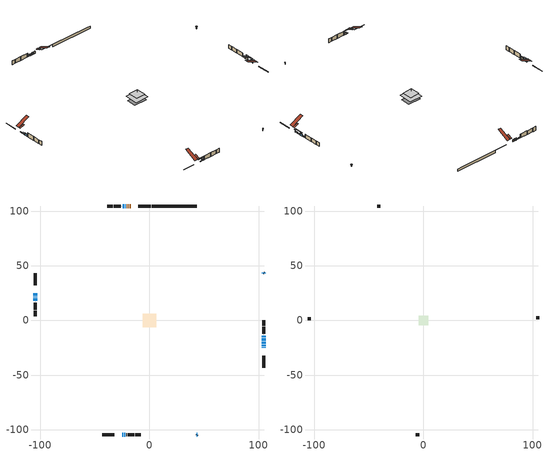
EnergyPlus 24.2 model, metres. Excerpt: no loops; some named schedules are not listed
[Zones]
conditioned space
 floor outside (Floor1 construction): -1.58,-1.58 -1.58,1.58 1.58,1.58 1.58,-1.58 z0.66
 floor outside (Floor3 construction): -0.41,-0.41 -0.41,0.41 0.41,0.41 0.41,-0.41 z0.66
 floor outside (Floor4 construction): -0.48,-0.48 -0.48,0.48 0.48,0.48 0.48,-0.48 z0.66
 floor adiabatic (AdiabaticFloorConstruction): -6.22,-6.22 -6.22,6.22 6.22,6.22 6.22,-6.22 z1.88
 floor foundation (Slab1 construction): -6.09,-4.27 -6.09,4.27 6.09,4.27 6.09,-4.27 z-1.68
 wall outside (RimJoist1 construction): 1.13,105.01 -10.19,105.01 / -43.49,-105.01 -32.18,-105.01 / -105.01,43.49 -105.01,32.18 / 105.01,-43.49 105.01,-32.18 z0.66:0.96
 wall outside (AdiabaticWallConstruction 1): -17.27,105.01 -18.08,105.01 / -19.01,105.01 -19.41,105.01 / -20.34,105.01 -20.89,105.01 z0.66:2.69
 wall outside (AdiabaticWallConstruction): 105.01,-25.1 105.01,-24.64 / -105.01,20.19 -105.01,18.05 z0.66:2.49; 105.01,-23.71 105.01,-22.18 / 105.01,-15.44 105.01,-13.91 / -23.35,105.01 -24.57,105.01 z0.66:1.58; -105.01,25.1 -105.01,22.66 / -21.81,105.01 -22.43,105.01 z0.66:1.27; 105.01,-21.26 105.01,-19.43 / -25.1,-105.01 -24.18,-105.01 z0.66:1.12; -105.01,21.73 -105.01,21.12 / -23.25,-105.01 -22.03,-105.01 z0.66:1.88; 105.01,-18.5 105.01,-16.36 z0.66:2.18; 105.01,43.49 104.79,43.71 / 43.49,-105.01 43.71,-104.79 z0.66:2.19
 wall outside (Wall1 construction): -25.5,105.01 -25.61,105.01 / -21.1,-105.01 -20.99,-105.01 / -105.01,17.13 -105.01,17.02 / 105.01,-12.98 105.01,-12.87 z0.66:4.32
 wall outside (Wall2 construction): -26.54,105.01 -32.64,105.01 / -20.06,-105.01 -13.97,-105.01 / -105.01,16.09 -105.01,9.99 / 105.01,-11.94 105.01,-5.85 z0.66:4.32
 wall outside (Wall3 construction): -33.57,105.01 -38.74,105.01 / -13.04,-105.01 -7.87,-105.01 / -105.01,9.06 -105.01,3.89 / 105.01,-4.92 105.01,0.25 z0.66:4.32
 wall foundation (FoundationWall1 construction): 2.05,105.01,-1.68 2.05,105.01,0.66 39.35,105.01,0.66 39.35,105.01,0.36 43.49,105.01,0.36 43.49,105.01,-1.68
 window (WindowConstruction 10): 105.01,-25.1 105.01,-24.64 z0.66:2.49
 window (WindowConstruction 7): 105.01,-23.71 105.01,-22.18 z0.66:1.57
 window (WindowConstruction 8): -105.01,25.1 -105.01,22.66 z0.66:1.27
 window (WindowConstruction 9): -21.81,105.01 -22.42,105.01 z0.66:1.27
 window (WindowConstruction 12): 105.01,-21.26 105.01,-19.43 z0.66:1.12
 window (WindowConstruction 13): -25.1,-105.01 -24.18,-105.01 z0.66:1.12
 window (WindowConstruction 11): -105.01,21.73 -105.01,21.12 z0.66:1.88
 window (WindowConstruction): 105.01,-18.5 105.01,-16.36 z0.66:2.18
 window (WindowConstruction 1): 105.01,-15.44 105.01,-13.91 z0.66:1.57
 window (WindowConstruction 2): 105.01,43.49 104.79,43.71 z0.66:2.18
 window (WindowConstruction 3): 43.49,-105.01 43.71,-104.79 z0.66:2.18
 window (WindowConstruction 4): -105.01,20.19 -105.01,18.06 z0.66:2.49
 window (WindowConstruction 5): -23.35,105.01 -24.57,105.01 z0.66:1.57
 window (WindowConstruction 6): -23.25,-105.01 -22.03,-105.01 z0.66:1.88
 door (Door): -17.27,105.01 -18.08,105.01 z0.66:2.69
 door (Door 1): -19.01,105.01 -19.41,105.01 z0.66:2.69
 door (Door 2): -20.34,105.01 -20.88,105.01 z0.66:2.69
 ceiling adiabatic (AdiabaticFloorConstruction): 6.22,-6.22 6.22,6.22 -6.22,6.22 -6.22,-6.22 z1.88
attic - vented
 floor to conditioned space (Floor5 construction Reversed): -4.52,-4.52 -4.52,4.52 4.52,4.52 4.52,-4.52 z4.32
 floor to conditioned space (Floor6 construction Reversed): -3.71,-3.71 -3.71,3.71 3.71,3.71 3.71,-3.71 z4.32
 floor to conditioned space (Floor7 construction Reversed): -2.36,-2.36 -2.36,2.36 2.36,2.36 2.36,-2.36 z4.32
 wall outside (Wall4 construction): -39.66,105.01 -42.57,105.01 / -6.94,-105.01 -4.04,-105.01 / -105.01,2.96 -105.01,0.06 / 105.01,1.18 105.01,4.08 z0.66:4.32
 roof outside (Roof1 construction): -14.21,105.01,4.32 -14.21,93.94,9.85 -11.12,93.94,9.85 -11.12,105.01,4.32; -28.16,-105.01,4.32 -28.16,-93.94,9.85 -31.25,-93.94,9.85 -31.25,-105.01,4.32; -105.01,28.16,4.32 -93.94,28.16,9.85 -93.94,31.25,9.85 -105.01,31.25,4.32; 105.01,-28.16,4.32 93.94,-28.16,9.85 93.94,-31.25,9.85 105.01,-31.25,4.32
 roof outside (Roof3 construction): -16.34,105.01,4.32 -16.34,100.44,5.84 -15.14,100.44,5.84 -15.14,105.01,4.32; -26.02,-105.01,4.32 -26.02,-100.44,5.84 -27.23,-100.44,5.84 -27.23,-105.01,4.32; -105.01,26.02,4.32 -100.44,26.02,5.84 -100.44,27.23,5.84 -105.01,27.23,4.32; 105.01,-26.02,4.32 100.44,-26.02,5.84 100.44,-27.23,5.84 105.01,-27.23,4.32
shading: 105.01,-24.03 105.01,-25.7 105.62,-25.7 105.62,-24.03 z3.1; 105.01,-21.89 105.01,-24.01 105.62,-24.01 105.62,-21.89 z1.87; -105.01,22.36 -105.01,25.39 -105.62,25.39 -105.62,22.36 z1.57; -22.72,105.01 -21.51,105.01 -21.51,105.62 -22.72,105.62 z1.57; 105.01,-16.38 105.01,-24.31 105.62,-24.31 105.62,-16.38 z4.17; -21.13,-105.01 -28.15,-105.01 -28.15,-105.62 -21.13,-105.62 z4.17; -105.01,20.51 -105.01,22.34 -106.53,22.34 -106.53,20.51 z2.49; 105.01,-16.07 105.01,-18.8 105.62,-18.8 105.62,-16.07 z2.48; 105.01,-13.61 105.01,-15.73 105.62,-15.73 105.62,-13.61 z1.87; 104.58,43.92 105.22,43.28 105.65,43.71 105.01,44.35 z2.48; 43.92,-104.58 43.28,-105.22 43.71,-105.65 44.35,-105.01 z2.48; -105.01,17.76 -105.01,20.49 -105.62,20.49 -105.62,17.76 z2.79; -24.87,105.01 -23.05,105.01 -23.05,105.62 -24.87,105.62 z1.87; -21.73,-105.01 -23.55,-105.01 -23.55,-105.62 -21.73,-105.62 z2.18
[Building]
Building 1: Terrain=Suburbs
[Site:Location]
Edmonton Intl AP_AB: Latitude {deg}=53.31; Longitude {deg}=-113.58; Time Zone {hr}=-7; Elevation {m}=723; Keep Site Location Information=Yes
[Site:GroundTemperature:Shallow]
-1.56185, -3.61833, -3.78302, -2.80711, 1.11059, 5.01004, 8.39065, 10.5322, 10.7141, 8.97234, 5.67794, 1.89811
[Site:WaterMainsTemperature]
Calculation Method=Schedule; Temperature Schedule=mains temperature schedule
[Material] Roughness=Rough; Thermal Absorptance=0.9
Name | Thickness {m} | Conductivity {W/m-K} | Density {kg/m3} | Specific Heat {J/kg-K} | Solar Absorptance | Visible Absorptance
asphalt or fiberglass shingles | 0.00635 | 0.162714 | 1121.4 | 1465.45 | 0.4 | 0.4
ceiling loosefill ins | 0.169333 | 0.0480833 | 16.02 | 1046.75 | 0.7 | 0.7
ceiling loosefill ins 1 | 0.338667 | 0.0480833 | 16.02 | 1046.75 | 0.7 | 0.7
ceiling stud and cavity | 0.1397 | 0.330568 | 65.682 | 1177.47 | 0.7 | 0.7
ceiling stud and cavity 1 | 0.1397 | 0.137024 | 65.682 | 1177.47 | 0.7 | 0.7
ceiling stud and cavity 2 | 0.1397 | 0.159632 | 65.682 | 1177.47 | 0.7 | 0.7
concrete 4.0 in. | 0.1016 | 1.803125 | 2242.8 | 837.4 | 0.7 | 0.7
concrete 8.0 in. | 0.2032 | 1.803125 | 2242.8 | 837.4 | 0.7 | 0.7
door material | 0.04445 | 0.327969 | 512.64 | 1214.23 | 0.7 | 0.7
door material 1 | 0.04445 | 0.053851 | 512.64 | 1214.23 | 0.7 | 0.7
door material 2 | 0.04445 | 0.0451087 | 512.64 | 1214.23 | 0.7 | 0.7
exterior vertical ins | 0.0460229 | 0.029427 | 32.04 | 1214.23 | 0.7 | 0.7
floor covering | 0.0127 | 0.0433444 | 54.468 | 1339.84 | 0.6 | 0.6
floor rigid ins; rim joist rigid ins; wall rigid ins | 0.051816 | 0.029427 | 32.04 | 1214.23 | 0.7 | 0.7
floor rigid ins 1; wall rigid ins 1 | 0.512978 | 0.029427 | 32.04 | 1214.23 | 0.7 | 0.7
floor stud and cavity | 0.1397 | 0.112027 | 92.3553 | 1139.71 | 0.7 | 0.7
floor stud and cavity 1 | 0.1397 | 0.109401 | 92.3553 | 1139.71 | 0.7 | 0.7
floor stud and cavity 2 | 0.1397 | 0.108652 | 92.3553 | 1139.71 | 0.7 | 0.7
floor stud and cavity 3 | 0.1397 | 1.75129 | 37.0049 | 1207.88 | 0.7 | 0.7
furniture material conditioned space 1 | 0.1524 | 0.115458 | 640.8 | 1214.23 | 0.6 | 0.6
gypsum board | 0.0127 | 0.160291 | 801 | 837.4 | 0.6 | 0.6
gypsum board 1 | 0.0127 | 0.160291 | 801 | 837.4 | 0.7 | 0.7
osb sheathing 0.5 in. | 0.0127 | 0.115458 | 512.64 | 1214.23 | 0.7 | 0.7
osb sheathing 0.75 in. | 0.01905 | 0.115458 | 512.64 | 1214.23 | 0.7 | 0.7
osb sheathing 2.0 in. | 0.0508 | 0.115458 | 512.64 | 1214.23 | 0.7 | 0.7
rim joist stud and cavity | 0.0508 | 0.0469426 | 125.044 | 1163.47 | 0.6 | 0.6
wall stud and cavity | 0.1397 | 0.280355 | 139.0536 | 1170.24 | 0.7 | 0.7
wall stud and cavity 1 | 0.1397 | 0.179096 | 139.0536 | 1170.24 | 0.7 | 0.7
wall stud and cavity 2 | 0.1397 | 0.184082 | 139.0536 | 1170.24 | 0.7 | 0.7
wall stud and cavity 3 | 0.0889 | 6.1454 | 50.32683 | 1063.81 | 0.6 | 0.6
wall stud and cavity 4 | 0.0889 | 0.380278 | 52.3479 | 1209.89 | 0.7 | 0.7
wall stud and cavity 5 | 0.0889 | 0.391764 | 83.0341 | 1211.67 | 0.7 | 0.7
wood siding | 0.0254 | 0.102417 | 544.68 | 1172.36 | 0.4 | 0.4
wood siding 1 | 0.00254 | 0.102417 | 544.68 | 1172.36 | 0.4 | 0.4
wood siding 2; wood siding 3; wood siding 4 | 0.0254 | 0.102417 | 544.68 | 1172.36 | 0.7 | 0.7
[WindowMaterial:SimpleGlazingSystem]
Name | U-Factor {W/m2-K} | Solar Heat Gain Coefficient
WindowMaterial | 1.328652 | 0.58
WindowMaterial 1 | 1.39565 | 0.56
WindowMaterial 10 | 7.70448 | 0.67
WindowMaterial 2 | 1.629586 | 0.45
WindowMaterial 3 | 1.31673 | 0.59
WindowMaterial 4 | 1.524543 | 0.49
WindowMaterial 5 | 1.481958 | 0.51
WindowMaterial 6 | 1.609713 | 0.44
WindowMaterial 7 | 1.71135 | 0.39
WindowMaterial 8 | 1.97538 | 0.56
WindowMaterial 9 | 1.94983 | 0.58
[Construction]
AdiabaticFloorConstruction: floor stud and cavity 3, floor rigid ins 1, osb sheathing 0.75 in., floor covering
AdiabaticWallConstruction: wood siding 3, wall rigid ins 1, wall stud and cavity 4, gypsum board
AdiabaticWallConstruction 1: wood siding 4, wall rigid ins 1, wall stud and cavity 4, gypsum board
Door: door material
Door 1: door material 1
Door 2: door material 2
Floor1 construction: floor stud and cavity, floor rigid ins, osb sheathing 0.75 in., floor covering
Floor3 construction: floor stud and cavity 1, floor rigid ins, osb sheathing 0.75 in., floor covering
Floor4 construction: floor stud and cavity 2, floor rigid ins, osb sheathing 0.75 in., floor covering
Floor5 construction Reversed: gypsum board, ceiling stud and cavity, ceiling loosefill ins
Floor6 construction Reversed: gypsum board, ceiling stud and cavity 1, ceiling loosefill ins
Floor7 construction Reversed: gypsum board, ceiling stud and cavity 2, ceiling loosefill ins 1
FoundationWall1 construction: concrete 8.0 in., gypsum board 1
furniture construction conditioned space 1: furniture material conditioned space 1
PartitionWallConstruction: gypsum board, wall stud and cavity 5, gypsum board
RimJoist1 construction: wood siding 2, rim joist rigid ins, osb sheathing 2.0 in., rim joist stud and cavity
Roof1 construction; Roof3 construction: asphalt or fiberglass shingles
Slab1 construction: concrete 4.0 in.
Wall1 construction: wood siding, wall rigid ins, osb sheathing 0.5 in., wall stud and cavity, gypsum board
Wall2 construction: wood siding, wall rigid ins, osb sheathing 0.5 in., wall stud and cavity 1, gypsum board
Wall3 construction: wood siding, wall rigid ins, osb sheathing 0.5 in., wall stud and cavity 2, gypsum board
Wall4 construction: wood siding 1, wall stud and cavity 3
WindowConstruction: WindowMaterial
WindowConstruction 1; WindowConstruction 7: WindowMaterial 1
WindowConstruction 10: WindowMaterial 8
WindowConstruction 11: WindowMaterial 9
WindowConstruction 12; WindowConstruction 13: WindowMaterial 10
WindowConstruction 2; WindowConstruction 3: WindowMaterial 2
WindowConstruction 4: WindowMaterial 3
WindowConstruction 5: WindowMaterial 4
WindowConstruction 6: WindowMaterial 5
WindowConstruction 8: WindowMaterial 6
WindowConstruction 9: WindowMaterial 7
[Zone] Multiplier=1; Part of Total Floor Area=Yes
Name | Volume {m3}
attic - vented | 128.799
conditioned space | 643.7
[Space]
Name | Zone | Volume {m3}
attic - vented 1 | attic - vented | 128.799
conditioned space 1 | conditioned space | 643.7
[ZoneInfiltration:EffectiveLeakageArea]
infil attic - vented 1: Zone or Space=attic - vented 1; Schedule=Always On Discrete; Effective Air Leakage Area {cm2}=5538.43; Stack Coefficient=0.000639126; Wind Coefficient=1.7081e-05
[ZoneMixing]
whole house fan mix: Zone or Space=attic - vented; Schedule=Always On Continuous; Design Flow Rate Calculation Method=Flow/Zone; Design Flow Rate {m3/s}=0; Source Zone or Space=conditioned space
[SurfaceProperty:ExposedFoundationPerimeter]
Slab1: Exposed Perimeter Calculation Method=TotalExposedPerimeter; Total Exposed Perimeter {m}=41.44
[InternalMass] Zone or ZoneList=conditioned space; Space or SpaceList=conditioned space 1
Name | Construction | Surface Area {m2}
furniture mass conditioned space 1 | furniture construction conditioned space 1 | 108.084
partition wall mass | PartitionWallConstruction | 270.211
[Lights]
interior lighting: Zone or ZoneList or Space or SpaceList=conditioned space 1; Schedule=interior lighting schedule; Design Level Calculation Method=LightingLevel; Lighting Level {W}=343.2; Return Air Fraction=0; Fraction Radiant=0.6; Fraction Visible=0.2; Fraction Replaceable=1
[People]
occupants: Zone or ZoneList or Space or SpaceList=conditioned space 1; Number of People Schedule=occupants schedule; Number of People Calculation Method=People; Number of People=3; Fraction Radiant=0.314171; Sensible Heat Fraction=0.56303; Activity Level Schedule=occupants activity schedule; Carbon Dioxide Generation Rate {m3/s-W}=0; Enable ASHRAE 55 Comfort Warnings=No; Mean Radiant Temperature Calculation Type=EnclosureAveraged
[ElectricEquipment] Zone or ZoneList or Space or SpaceList=conditioned space 1; Design Level Calculation Method=EquipmentLevel
Name | Schedule | Design Level {W} | Fraction Latent | Fraction Radiant | Fraction Lost
clothes dryer | clothes dryer schedule | 140.772 | 0.015 | 0.081 | 0.85
clothes washer | clothes washer schedule | 32.1985 | 0.03 | 0.162 | 0.7
cooking range | cooking range schedule | 215.147 | 0.08 | 0.432 | 0.2
dishwasher | dishwasher schedule | 66.8632 | 0.3 | 0.18 | 0.4
fridge | fridge schedule | 72.9452 | 0 | 0.6 | 0
mech vent house fan | mech vent house fan schedule | 0 | 0 | 0 | 1
mech vent house fan cfis | mech vent house fan cfis schedule | 0 | 0 | 0 | 0
misc plug loads | misc plug loads schedule | 494.7 | 0.045 | 0.513 | 0.1
whole house fan | Always On Discrete | 0 | 0 | 0 | 1
[OtherEquipment] Zone or ZoneList or Space or SpaceList=conditioned space 1; Design Level Calculation Method=EquipmentLevel
Name | Fuel Type | Schedule | Design Level {W} | Fraction Latent | Fraction Radiant | Fraction Lost
clothes dryer 1 | Electricity | clothes dryer schedule | 0 | 0.015 | 0.081 | 0.85
cooking range 1 | Electricity | cooking range schedule | 0 | 0.08 | 0.432 | 0.2
general water use latent | None | general water use schedule | 62.594 | 1 | 0 | 0
general water use sensible | None | general water use schedule | -61.6891 | 0 | 0.6 | 0
mech vent house fan latent load | None | Always On Discrete | 0 | 1 | 0 | 0
mech vent house fan sensible load | None | Always On Discrete | 0 | 0 | 0 | 0
water heater energy adjustment1 | NaturalGas | Always On Discrete | 0.01 | 0 | 0 | 1
[ZoneInfiltration:DesignFlowRate] Zone or ZoneList or Space or SpaceList=conditioned space 1; Schedule=Always On Discrete; Design Flow Rate Calculation Method=Flow/Zone; Design Flow Rate {m3/s}=0
infil flow; natural vent flow; whole house fan flow
[Foundation:Kiva]
Foundation Kiva 1: Initial Indoor Air Temperature {C}=18; Wall Height Above Grade {m}=0.660014; Wall Depth Below Slab {m}=0.2032; Custom Block Material Name 1=exterior vertical ins; Custom Block Depth 1 {m}=2.34001; Custom Block X Position 1 {m}=0.2159; Custom Block Z Position 1 {m}=0
[Foundation:Kiva:Settings]
Soil Conductivity {W/m-K}=0.849921; Soil Density {kg/m3}=1842.3; Soil Specific Heat {J/kg-K}=418.7; Ground Solar Absorptivity=0.9; Ground Thermal Absorptivity=0.9; Ground Surface Roughness {m}=0.03; Far-Field Width {m}=40; Deep-Ground Boundary Condition=ZeroFlux; Deep-Ground Depth {m}=40; Minimum Cell Dimension {m}=0.2; Maximum Cell Growth Coefficient=3; Simulation Timestep=Timestep
[Exterior:Lights]
exterior lighting: Schedule=exterior lighting schedule; Design Level {W}=75.6
[Schedule:Constant]
Name | Hourly Value
Always On Continuous; mech vent house fan schedule; mech vent house fan cfis schedule; Always On Discrete | 1
occupants activity schedule | 117.228
fridge schedule | 0
[Schedule:Week:Daily]
interior lighting schedule Week Rule - Jan1-Jan27: interior lighting schedule day, interior lighting schedule day, interior lighting schedule day, interior lighting schedule day, interior lighting schedule day, interior lighting schedule day, interior lighting schedule day, interior lighting schedule default day, interior lighting schedule default day, interior lighting schedule default day, interior lighting schedule default day, interior lighting schedule default day
interior lighting schedule Week Rule - Jan28-Feb3: interior lighting schedule day, interior lighting schedule day, interior lighting schedule day, interior lighting schedule day, interior lighting schedule day 1, interior lighting schedule day 1, interior lighting schedule day 1, interior lighting schedule default day, interior lighting schedule default day, interior lighting schedule default day, interior lighting schedule default day, interior lighting schedule default day
interior lighting schedule Week Rule - Feb4-Feb24: interior lighting schedule day 1, interior lighting schedule day 1, interior lighting schedule day 1, interior lighting schedule day 1, interior lighting schedule day 1, interior lighting schedule day 1, interior lighting schedule day 1, interior lighting schedule default day, interior lighting schedule default day, interior lighting schedule default day, interior lighting schedule default day, interior lighting schedule default day
interior lighting schedule Week Rule - Feb25-Mar3: interior lighting schedule day 1, interior lighting schedule day 1, interior lighting schedule day 1, interior lighting schedule day 1, interior lighting schedule day 2, interior lighting schedule day 2, interior lighting schedule day 2, interior lighting schedule default day, interior lighting schedule default day, interior lighting schedule default day, interior lighting schedule default day, interior lighting schedule default day
interior lighting schedule Week Rule - Mar4-Mar31: interior lighting schedule day 2, interior lighting schedule day 2, interior lighting schedule day 2, interior lighting schedule day 2, interior lighting schedule day 2, interior lighting schedule day 2, interior lighting schedule day 2, interior lighting schedule default day, interior lighting schedule default day, interior lighting schedule default day, interior lighting schedule default day, interior lighting schedule default day
interior lighting schedule Week Rule - Apr1-Apr28: interior lighting schedule day 3, interior lighting schedule day 3, interior lighting schedule day 3, interior lighting schedule day 3, interior lighting schedule day 3, interior lighting schedule day 3, interior lighting schedule day 3, interior lighting schedule default day, interior lighting schedule default day, interior lighting schedule default day, interior lighting schedule default day, interior lighting schedule default day
interior lighting schedule Week Rule - Apr29-May5: interior lighting schedule day 3, interior lighting schedule day 3, interior lighting schedule day 4, interior lighting schedule day 4, interior lighting schedule day 4, interior lighting schedule day 4, interior lighting schedule day 4, interior lighting schedule default day, interior lighting schedule default day, interior lighting schedule default day, interior lighting schedule default day, interior lighting schedule default day
interior lighting schedule Week Rule - May6-May26: interior lighting schedule day 4, interior lighting schedule day 4, interior lighting schedule day 4, interior lighting schedule day 4, interior lighting schedule day 4, interior lighting schedule day 4, interior lighting schedule day 4, interior lighting schedule default day, interior lighting schedule default day, interior lighting schedule default day, interior lighting schedule default day, interior lighting schedule default day
interior lighting schedule Week Rule - May27-Jun2: interior lighting schedule day 4, interior lighting schedule day 4, interior lighting schedule day 4, interior lighting schedule day 4, interior lighting schedule day 4, interior lighting schedule day 5, interior lighting schedule day 5, interior lighting schedule default day, interior lighting schedule default day, interior lighting schedule default day, interior lighting schedule default day, interior lighting schedule default day
interior lighting schedule Week Rule - Jun3-Jun30: interior lighting schedule day 5, interior lighting schedule day 5, interior lighting schedule day 5, interior lighting schedule day 5, interior lighting schedule day 5, interior lighting schedule day 5, interior lighting schedule day 5, interior lighting schedule default day, interior lighting schedule default day, interior lighting schedule default day, interior lighting schedule default day, interior lighting schedule default day
interior lighting schedule Week Rule - Jul1-Jul28: interior lighting schedule day 6, interior lighting schedule day 6, interior lighting schedule day 6, interior lighting schedule day 6, interior lighting schedule day 6, interior lighting schedule day 6, interior lighting schedule day 6, interior lighting schedule default day, interior lighting schedule default day, interior lighting schedule default day, interior lighting schedule default day, interior lighting schedule default day
interior lighting schedule Week Rule - Jul29-Aug4: interior lighting schedule day 6, interior lighting schedule day 6, interior lighting schedule day 6, interior lighting schedule day 7, interior lighting schedule day 7, interior lighting schedule day 7, interior lighting schedule day 7, interior lighting schedule default day, interior lighting schedule default day, interior lighting schedule default day, interior lighting schedule default day, interior lighting schedule default day
interior lighting schedule Week Rule - Aug5-Aug25: interior lighting schedule day 7, interior lighting schedule day 7, interior lighting schedule day 7, interior lighting schedule day 7, interior lighting schedule day 7, interior lighting schedule day 7, interior lighting schedule day 7, interior lighting schedule default day, interior lighting schedule default day, interior lighting schedule default day, interior lighting schedule default day, interior lighting schedule default day
interior lighting schedule Week Rule - Aug26-Sep1: interior lighting schedule day 7, interior lighting schedule day 7, interior lighting schedule day 7, interior lighting schedule day 7, interior lighting schedule day 7, interior lighting schedule day 7, interior lighting schedule day 8, interior lighting schedule default day, interior lighting schedule default day, interior lighting schedule default day, interior lighting schedule default day, interior lighting schedule default day
interior lighting schedule Week Rule - Sep2-Sep29: interior lighting schedule day 8, interior lighting schedule day 8, interior lighting schedule day 8, interior lighting schedule day 8, interior lighting schedule day 8, interior lighting schedule day 8, interior lighting schedule day 8, interior lighting schedule default day, interior lighting schedule default day, interior lighting schedule default day, interior lighting schedule default day, interior lighting schedule default day
interior lighting schedule Week Rule - Sep30-Oct6: interior lighting schedule day 8, interior lighting schedule day 9, interior lighting schedule day 9, interior lighting schedule day 9, interior lighting schedule day 9, interior lighting schedule day 9, interior lighting schedule day 9, interior lighting schedule default day, interior lighting schedule default day, interior lighting schedule default day, interior lighting schedule default day, interior lighting schedule default day
interior lighting schedule Week Rule - Oct7-Oct27: interior lighting schedule day 9, interior lighting schedule day 9, interior lighting schedule day 9, interior lighting schedule day 9, interior lighting schedule day 9, interior lighting schedule day 9, interior lighting schedule day 9, interior lighting schedule default day, interior lighting schedule default day, interior lighting schedule default day, interior lighting schedule default day, interior lighting schedule default day
interior lighting schedule Week Rule - Oct28-Nov3: interior lighting schedule day 9, interior lighting schedule day 9, interior lighting schedule day 9, interior lighting schedule day 9, interior lighting schedule day 10, interior lighting schedule day 10, interior lighting schedule day 10, interior lighting schedule default day, interior lighting schedule default day, interior lighting schedule default day, interior lighting schedule default day, interior lighting schedule default day
interior lighting schedule Week Rule - Nov4-Nov24: interior lighting schedule day 10, interior lighting schedule day 10, interior lighting schedule day 10, interior lighting schedule day 10, interior lighting schedule day 10, interior lighting schedule day 10, interior lighting schedule day 10, interior lighting schedule default day, interior lighting schedule default day, interior lighting schedule default day, interior lighting schedule default day, interior lighting schedule default day
interior lighting schedule Week Rule - Nov25-Dec1: interior lighting schedule day 10, interior lighting schedule day 10, interior lighting schedule day 10, interior lighting schedule day 10, interior lighting schedule day 10, interior lighting schedule day 10, interior lighting schedule day 11, interior lighting schedule default day, interior lighting schedule default day, interior lighting schedule default day, interior lighting schedule default day, interior lighting schedule default day
interior lighting schedule Week Rule - Dec2-Dec31: interior lighting schedule day 11, interior lighting schedule day 11, interior lighting schedule day 11, interior lighting schedule day 11, interior lighting schedule day 11, interior lighting schedule day 11, interior lighting schedule day 11, interior lighting schedule default day, interior lighting schedule default day, interior lighting schedule default day, interior lighting schedule default day, interior lighting schedule default day
occupants schedule Week Rule - Jan1-Dec31: occupants schedule day, occupants schedule day, occupants schedule day, occupants schedule day, occupants schedule day, occupants schedule day, occupants schedule day, occupants schedule default day, occupants schedule default day, occupants schedule default day, occupants schedule default day, occupants schedule default day
clothes dryer schedule Week Rule - Jan1-Dec31: clothes dryer schedule day, clothes dryer schedule day, clothes dryer schedule day, clothes dryer schedule day, clothes dryer schedule day, clothes dryer schedule day, clothes dryer schedule day, clothes dryer schedule default day, clothes dryer schedule default day, clothes dryer schedule default day, clothes dryer schedule default day, clothes dryer schedule default day
clothes washer schedule Week Rule - Jan1-Dec31: clothes washer schedule day, clothes washer schedule day, clothes washer schedule day, clothes washer schedule day, clothes washer schedule day, clothes washer schedule day, clothes washer schedule day, clothes washer schedule default day, clothes washer schedule default day, clothes washer schedule default day, clothes washer schedule default day, clothes washer schedule default day
cooking range schedule Week Rule - Jan1-Dec31: cooking range schedule day, cooking range schedule day, cooking range schedule day, cooking range schedule day, cooking range schedule day, cooking range schedule day, cooking range schedule day, cooking range schedule default day, cooking range schedule default day, cooking range schedule default day, cooking range schedule default day, cooking range schedule default day
dishwasher schedule Week Rule - Jan1-Dec31: dishwasher schedule day, dishwasher schedule day, dishwasher schedule day, dishwasher schedule day, dishwasher schedule day, dishwasher schedule day, dishwasher schedule day, dishwasher schedule default day, dishwasher schedule default day, dishwasher schedule default day, dishwasher schedule default day, dishwasher schedule default day
misc plug loads schedule Week Rule - Jan1-Dec31: misc plug loads schedule day, misc plug loads schedule day, misc plug loads schedule day, misc plug loads schedule day, misc plug loads schedule day, misc plug loads schedule day, misc plug loads schedule day, misc plug loads schedule default day, misc plug loads schedule default day, misc plug loads schedule default day, misc plug loads schedule default day, misc plug loads schedule default day
general water use schedule Week Rule - Jan1-Dec31: general water use schedule day, general water use schedule day, general water use schedule day, general water use schedule day, general water use schedule day, general water use schedule day, general water use schedule day, general water use schedule default day, general water use schedule default day, general water use schedule default day, general water use schedule default day, general water use schedule default day
exterior lighting schedule Week Rule - Jan1-Jan27: exterior lighting schedule day, exterior lighting schedule day, exterior lighting schedule day, exterior lighting schedule day, exterior lighting schedule day, exterior lighting schedule day, exterior lighting schedule day, exterior lighting schedule default day, exterior lighting schedule default day, exterior lighting schedule default day, exterior lighting schedule default day, exterior lighting schedule default day
exterior lighting schedule Week Rule - Jan28-Feb3: exterior lighting schedule day, exterior lighting schedule day, exterior lighting schedule day, exterior lighting schedule day, exterior lighting schedule day 1, exterior lighting schedule day 1, exterior lighting schedule day 1, exterior lighting schedule default day, exterior lighting schedule default day, exterior lighting schedule default day, exterior lighting schedule default day, exterior lighting schedule default day
exterior lighting schedule Week Rule - Feb4-Feb24: exterior lighting schedule day 1, exterior lighting schedule day 1, exterior lighting schedule day 1, exterior lighting schedule day 1, exterior lighting schedule day 1, exterior lighting schedule day 1, exterior lighting schedule day 1, exterior lighting schedule default day, exterior lighting schedule default day, exterior lighting schedule default day, exterior lighting schedule default day, exterior lighting schedule default day
exterior lighting schedule Week Rule - Feb25-Mar3: exterior lighting schedule day 1, exterior lighting schedule day 1, exterior lighting schedule day 1, exterior lighting schedule day 1, exterior lighting schedule day 2, exterior lighting schedule day 2, exterior lighting schedule day 2, exterior lighting schedule default day, exterior lighting schedule default day, exterior lighting schedule default day, exterior lighting schedule default day, exterior lighting schedule default day
exterior lighting schedule Week Rule - Mar4-Mar31: exterior lighting schedule day 2, exterior lighting schedule day 2, exterior lighting schedule day 2, exterior lighting schedule day 2, exterior lighting schedule day 2, exterior lighting schedule day 2, exterior lighting schedule day 2, exterior lighting schedule default day, exterior lighting schedule default day, exterior lighting schedule default day, exterior lighting schedule default day, exterior lighting schedule default day
exterior lighting schedule Week Rule - Apr1-Apr28: exterior lighting schedule day 3, exterior lighting schedule day 3, exterior lighting schedule day 3, exterior lighting schedule day 3, exterior lighting schedule day 3, exterior lighting schedule day 3, exterior lighting schedule day 3, exterior lighting schedule default day, exterior lighting schedule default day, exterior lighting schedule default day, exterior lighting schedule default day, exterior lighting schedule default day
exterior lighting schedule Week Rule - Apr29-May5: exterior lighting schedule day 3, exterior lighting schedule day 3, exterior lighting schedule day 4, exterior lighting schedule day 4, exterior lighting schedule day 4, exterior lighting schedule day 4, exterior lighting schedule day 4, exterior lighting schedule default day, exterior lighting schedule default day, exterior lighting schedule default day, exterior lighting schedule default day, exterior lighting schedule default day
exterior lighting schedule Week Rule - May6-May26: exterior lighting schedule day 4, exterior lighting schedule day 4, exterior lighting schedule day 4, exterior lighting schedule day 4, exterior lighting schedule day 4, exterior lighting schedule day 4, exterior lighting schedule day 4, exterior lighting schedule default day, exterior lighting schedule default day, exterior lighting schedule default day, exterior lighting schedule default day, exterior lighting schedule default day
exterior lighting schedule Week Rule - May27-Jun2: exterior lighting schedule day 4, exterior lighting schedule day 4, exterior lighting schedule day 4, exterior lighting schedule day 4, exterior lighting schedule day 4, exterior lighting schedule day 5, exterior lighting schedule day 5, exterior lighting schedule default day, exterior lighting schedule default day, exterior lighting schedule default day, exterior lighting schedule default day, exterior lighting schedule default day
exterior lighting schedule Week Rule - Jun3-Jun30: exterior lighting schedule day 5, exterior lighting schedule day 5, exterior lighting schedule day 5, exterior lighting schedule day 5, exterior lighting schedule day 5, exterior lighting schedule day 5, exterior lighting schedule day 5, exterior lighting schedule default day, exterior lighting schedule default day, exterior lighting schedule default day, exterior lighting schedule default day, exterior lighting schedule default day
exterior lighting schedule Week Rule - Jul1-Jul28: exterior lighting schedule day 6, exterior lighting schedule day 6, exterior lighting schedule day 6, exterior lighting schedule day 6, exterior lighting schedule day 6, exterior lighting schedule day 6, exterior lighting schedule day 6, exterior lighting schedule default day, exterior lighting schedule default day, exterior lighting schedule default day, exterior lighting schedule default day, exterior lighting schedule default day
exterior lighting schedule Week Rule - Jul29-Aug4: exterior lighting schedule day 6, exterior lighting schedule day 6, exterior lighting schedule day 6, exterior lighting schedule day 7, exterior lighting schedule day 7, exterior lighting schedule day 7, exterior lighting schedule day 7, exterior lighting schedule default day, exterior lighting schedule default day, exterior lighting schedule default day, exterior lighting schedule default day, exterior lighting schedule default day
exterior lighting schedule Week Rule - Aug5-Aug25: exterior lighting schedule day 7, exterior lighting schedule day 7, exterior lighting schedule day 7, exterior lighting schedule day 7, exterior lighting schedule day 7, exterior lighting schedule day 7, exterior lighting schedule day 7, exterior lighting schedule default day, exterior lighting schedule default day, exterior lighting schedule default day, exterior lighting schedule default day, exterior lighting schedule default day
[Schedule:Year]
interior lighting schedule: interior lighting schedule Week Rule - Jan1-Jan27, 1, 1, 1, 27, interior lighting schedule Week Rule - Jan28-Feb3, 1, 28, 2, 3, interior lighting schedule Week Rule - Feb4-Feb24, 2, 4, 2, 24, interior lighting schedule Week Rule - Feb25-Mar3, 2, 25, 3, 3, interior lighting schedule Week Rule - Mar4-Mar31, 3, 4, 3, 31, interior lighting schedule Week Rule - Apr1-Apr28, 4, 1, 4, 28, interior lighting schedule Week Rule - Apr29-May5, 4, 29, 5, 5, interior lighting schedule Week Rule - May6-May26, 5, 6, 5, 26, interior lighting schedule Week Rule - May27-Jun2, 5, 27, 6, 2, interior lighting schedule Week Rule - Jun3-Jun30, 6, 3, 6, 30, interior lighting schedule Week Rule - Jul1-Jul28, 7, 1, 7, 28, interior lighting schedule Week Rule - Jul29-Aug4, 7, 29, 8, 4, interior lighting schedule Week Rule - Aug5-Aug25, 8, 5, 8, 25, interior lighting schedule Week Rule - Aug26-Sep1, 8, 26, 9, 1, interior lighting schedule Week Rule - Sep2-Sep29, 9, 2, 9, 29, interior lighting schedule Week Rule - Sep30-Oct6, 9, 30, 10, 6, interior lighting schedule Week Rule - Oct7-Oct27, 10, 7, 10, 27, interior lighting schedule Week Rule - Oct28-Nov3, 10, 28, 11, 3, interior lighting schedule Week Rule - Nov4-Nov24, 11, 4, 11, 24, interior lighting schedule Week Rule - Nov25-Dec1, 11, 25, 12, 1, interior lighting schedule Week Rule - Dec2-Dec31, 12, 2, 12, 31
occupants schedule: occupants schedule Week Rule - Jan1-Dec31, 1, 1, 12, 31
clothes dryer schedule: clothes dryer schedule Week Rule - Jan1-Dec31, 1, 1, 12, 31
clothes washer schedule: clothes washer schedule Week Rule - Jan1-Dec31, 1, 1, 12, 31
cooking range schedule: cooking range schedule Week Rule - Jan1-Dec31, 1, 1, 12, 31
dishwasher schedule: dishwasher schedule Week Rule - Jan1-Dec31, 1, 1, 12, 31
misc plug loads schedule: misc plug loads schedule Week Rule - Jan1-Dec31, 1, 1, 12, 31
general water use schedule: general water use schedule Week Rule - Jan1-Dec31, 1, 1, 12, 31
exterior lighting schedule: exterior lighting schedule Week Rule - Jan1-Jan27, 1, 1, 1, 27, exterior lighting schedule Week Rule - Jan28-Feb3, 1, 28, 2, 3, exterior lighting schedule Week Rule - Feb4-Feb24, 2, 4, 2, 24, exterior lighting schedule Week Rule - Feb25-Mar3, 2, 25, 3, 3, exterior lighting schedule Week Rule - Mar4-Mar31, 3, 4, 3, 31, exterior lighting schedule Week Rule - Apr1-Apr28, 4, 1, 4, 28, exterior lighting schedule Week Rule - Apr29-May5, 4, 29, 5, 5, exterior lighting schedule Week Rule - May6-May26, 5, 6, 5, 26, exterior lighting schedule Week Rule - May27-Jun2, 5, 27, 6, 2, exterior lighting schedule Week Rule - Jun3-Jun30, 6, 3, 6, 30, exterior lighting schedule Week Rule - Jul1-Jul28, 7, 1, 7, 28, exterior lighting schedule Week Rule - Jul29-Aug4, 7, 29, 8, 4, exterior lighting schedule Week Rule - Aug5-Aug25, 8, 5, 8, 25, exterior lighting schedule Week Rule - Aug26-Sep1, 8, 26, 9, 1, exterior lighting schedule Week Rule - Sep2-Sep29, 9, 2, 9, 29, exterior lighting schedule Week Rule - Sep30-Oct6, 9, 30, 10, 6, exterior lighting schedule Week Rule - Oct7-Oct27, 10, 7, 10, 27, exterior lighting schedule Week Rule - Oct28-Nov3, 10, 28, 11, 3, exterior lighting schedule Week Rule - Nov4-Nov24, 11, 4, 11, 24, exterior lighting schedule Week Rule - Nov25-Dec1, 11, 25, 12, 1, exterior lighting schedule Week Rule - Dec2-Dec31, 12, 2, 12, 31
[Schedule:Compact]
mains temperature schedule: Through: 01/01, For: AllDays, Until: 24:00, 3.97167, Through: 01/02, For: AllDays, Until: 24:00, 3.90778, Through: 01/03, For: AllDays, Until: 24:00, 3.84556, Through: 01/04, For: AllDays, Until: 24:00, 3.78389, Through: 01/05, For: AllDays, Until: 24:00, 3.72278, Through: 01/06, For: AllDays, Until: 24:00, 3.66278, Through: 01/07, For: AllDays, Until: 24:00, 3.60389, Through: 01/08, For: AllDays, Until: 24:00, 3.54556, Through: 01/09, For: AllDays, Until: 24:00, 3.48833, Through: 01/10, For: AllDays, Until: 24:00, 3.43167, Through: 01/11, For: AllDays, Until: 24:00, 3.37611, Through: 01/12, For: AllDays, Until: 24:00, 3.32167, Through: 01/13, For: AllDays, Until: 24:00, 3.26833, Through: 01/14, For: AllDays, Until: 24:00, 3.21556, Through: 01/15, For: AllDays, Until: 24:00, 3.16444, Through: 01/16, For: AllDays, Until: 24:00, 3.11389, Through: 01/17, For: AllDays, Until: 24:00, 3.06444, Through: 01/18, For: AllDays, Until: 24:00, 3.01611, Through: 01/19, For: AllDays, Until: 24:00, 2.96889, Through: 01/20, For: AllDays, Until: 24:00, 2.92278, Through: 01/21, For: AllDays, Until: 24:00, 2.87722, Through: 01/22, For: AllDays, Until: 24:00, 2.83333, Through: 01/23, For: AllDays, Until: 24:00, 2.79056, Through: 01/24, For: AllDays, Until: 24:00, 2.74889, Through: 01/25, For: AllDays, Until: 24:00, 2.70833, Through: 01/26, For: AllDays, Until: 24:00, 2.66889, Through: 01/27, For: AllDays, Until: 24:00, 2.63056, Through: 01/28, For: AllDays, Until: 24:00, 2.59333, Through: 01/29, For: AllDays, Until: 24:00, 2.55778, Through: 01/30, For: AllDays, Until: 24:00, 2.52278, Through: 01/31, For: AllDays, Until: 24:00, 2.48944, Through: 02/01, For: AllDays, Until: 24:00, 2.45722, Through: 02/02, For: AllDays, Until: 24:00, 2.42611, Through: 02/03, For: AllDays, Until: 24:00, 2.39667, Through: 02/04, For: AllDays, Until: 24:00, 2.36833, Through: 02/05, For: AllDays, Until: 24:00, 2.34111, Through: 02/06, For: AllDays, Until: 24:00, 2.315, Through: 02/07, For: AllDays, Until: 24:00, 2.29056, Through: 02/08, For: AllDays, Until: 24:00, 2.26722, Through: 02/09, For: AllDays, Until: 24:00, 2.245, Through: 02/10, For: AllDays, Until: 24:00, 2.22444, Through: 02/11, For: AllDays, Until: 24:00, 2.20444, Through: 02/12, For: AllDays, Until: 24:00, 2.18667, Through: 02/13, For: AllDays, Until: 24:00, 2.17, Through: 02/14, For: AllDays, Until: 24:00, 2.15444, Through: 02/15, For: AllDays, Until: 24:00, 2.14, Through: 02/16, For: AllDays, Until: 24:00, 2.12722, Through: 02/17, For: AllDays, Until: 24:00, 2.11556, Through: 02/18, For: AllDays, Until: 24:00, 2.10556, Through: 02/19, For: AllDays, Until: 24:00, 2.09667, Through: 02/20, For: AllDays, Until: 24:00, 2.08889, Through: 02/21, For: AllDays, Until: 24:00, 2.08278, Through: 02/22, For: AllDays, Until: 24:00, 2.07833, Through: 02/23, For: AllDays, Until: 24:00, 2.07444, Through: 02/24, For: AllDays, Until: 24:00, 2.07278, Through: 02/25, For: AllDays, Until: 24:00, 2.07167, Through: 02/26, For: AllDays, Until: 24:00, 2.07222, Through: 02/27, For: AllDays, Until: 24:00, 2.07444, Through: 02/28, For: AllDays, Until: 24:00, 2.07778, Through: 03/01, For: AllDays, Until: 24:00, 2.08222, Through: 03/02, For: AllDays, Until: 24:00, 2.08833, Through: 03/03, For: AllDays, Until: 24:00, 2.09556, Through: 03/04, For: AllDays, Until: 24:00, 2.10444, Through: 03/05, For: AllDays, Until: 24:00, 2.11444, Through: 03/06, For: AllDays, Until: 24:00, 2.12556, Through: 03/07, For: AllDays, Until: 24:00, 2.13833, Through: 03/08, For: AllDays, Until: 24:00, 2.15278, Through: 03/09, For: AllDays, Until: 24:00, 2.16778, Through: 03/10, For: AllDays, Until: 24:00, 2.18444, Through: 03/11, For: AllDays, Until: 24:00, 2.20278, Through: 03/12, For: AllDays, Until: 24:00, 2.22167, Through: 03/13, For: AllDays, Until: 24:00, 2.24278, Through: 03/14, For: AllDays, Until: 24:00, 2.26444, Through: 03/15, For: AllDays, Until: 24:00, 2.28778, Through: 03/16, For: AllDays, Until: 24:00, 2.31222, Through: 03/17, For: AllDays, Until: 24:00, 2.33778, Through: 03/18, For: AllDays, Until: 24:00, 2.365, Through: 03/19, For: AllDays, Until: 24:00, 2.39333, Through: 03/20, For: AllDays, Until: 24:00, 2.42278, Through: 03/21, For: AllDays, Until: 24:00, 2.45389, Through: 03/22, For: AllDays, Until: 24:00, 2.48611, Through: 03/23, For: AllDays, Until: 24:00, 2.51889, Through: 03/24, For: AllDays, Until: 24:00, 2.55389, Through: 03/25, For: AllDays, Until: 24:00, 2.58944, Through: 03/26, For: AllDays, Until: 24:00, 2.62611, Through: 03/27, For: AllDays, Until: 24:00, 2.66444, Through: 03/28, For: AllDays, Until: 24:00, 2.70389, Through: 03/29, For: AllDays, Until: 24:00, 2.74389, Through: 03/30, For: AllDays, Until: 24:00, 2.78556, Through: 03/31, For: AllDays, Until: 24:00, 2.82833, Through: 04/01, For: AllDays, Until: 24:00, 2.87222, Through: 04/02, For: AllDays, Until: 24:00, 2.91722, Through: 04/03, For: AllDays, Until: 24:00, 2.96333, Through: 04/04, For: AllDays, Until: 24:00, 3.01056, Through: 04/05, For: AllDays, Until: 24:00, 3.05889, Through: 04/06, For: AllDays, Until: 24:00, 3.10833, Through: 04/07, For: AllDays, Until: 24:00, 3.15833, Through: 04/08, For: AllDays, Until: 24:00, 3.21, Through: 04/09, For: AllDays, Until: 24:00, 3.26222, Through: 04/10, For: AllDays, Until: 24:00, 3.31556, Through: 04/11, For: AllDays, Until: 24:00, 3.37, Through: 04/12, For: AllDays, Until: 24:00, 3.42556, Through: 04/13, For: AllDays, Until: 24:00, 3.48167, Through: 04/14, For: AllDays, Until: 24:00, 3.53889, Through: 04/15, For: AllDays, Until: 24:00, 3.59722, Through: 04/16, For: AllDays, Until: 24:00, 3.65611, Through: 04/17, For: AllDays, Until: 24:00, 3.71611, Through: 04/18, For: AllDays, Until: 24:00, 3.77667, Through: 04/19, For: AllDays, Until: 24:00, 3.83833, Through: 04/20, For: AllDays, Until: 24:00, 3.90111, Through: 04/21, For: AllDays, Until: 24:00, 3.96444, Through: 04/22, For: AllDays, Until: 24:00, 4.02833, Through: 04/23, For: AllDays, Until: 24:00, 4.09333, Through: 04/24, For: AllDays, Until: 24:00, 4.15889, Through: 04/25, For: AllDays, Until: 24:00, 4.225, Through: 04/26, For: AllDays, Until: 24:00, 4.29222, Through: 04/27, For: AllDays, Until: 24:00, 4.36, Through: 04/28, For: AllDays, Until: 24:00, 4.42833, Through: 04/29, For: AllDays, Until: 24:00, 4.49722, Through: 04/30, For: AllDays, Until: 24:00, 4.56667, Through: 05/01, For: AllDays, Until: 24:00, 4.63722, Through: 05/02, For: AllDays, Until: 24:00, 4.70833, Through: 05/03, For: AllDays, Until: 24:00, 4.77944, Through: 05/04, For: AllDays, Until: 24:00, 4.85167, Through: 05/05, For: AllDays, Until: 24:00, 4.92389, Through: 05/06, For: AllDays, Until: 24:00, 4.99722, Through: 05/07, For: AllDays, Until: 24:00, 5.07056, Through: 05/08, For: AllDays, Until: 24:00, 5.145, Through: 05/09, For: AllDays, Until: 24:00, 5.21944, Through: 05/10, For: AllDays, Until: 24:00, 5.29389, Through: 05/11, For: AllDays, Until: 24:00, 5.36944, Through: 05/12, For: AllDays, Until: 24:00, 5.445, Through: 05/13, For: AllDays, Until: 24:00, 5.52111, Through: 05/14, For: AllDays, Until: 24:00, 5.59722, Through: 05/15, For: AllDays, Until: 24:00, 5.67389, Through: 05/16, For: AllDays, Until: 24:00, 5.75056, Through: 05/17, For: AllDays, Until: 24:00, 5.82778, Through: 05/18, For: AllDays, Until: 24:00, 5.90556, Through: 05/19, For: AllDays, Until: 24:00, 5.98278, Through: 05/20, For: AllDays, Until: 24:00, 6.06056, Through: 05/21, For: AllDays, Until: 24:00, 6.13889, Through: 05/22, For: AllDays, Until: 24:00, 6.21667, Through: 05/23, For: AllDays, Until: 24:00, 6.295, Through: 05/24, For: AllDays, Until: 24:00, 6.37333, Through: 05/25, For: AllDays, Until: 24:00, 6.45222, Through: 05/26, For: AllDays, Until: 24:00, 6.53056, Through: 05/27, For: AllDays, Until: 24:00, 6.60889, Through: 05/28, For: AllDays, Until: 24:00, 6.68778, Through: 05/29, For: AllDays, Until: 24:00, 6.76611, Through: 05/30, For: AllDays, Until: 24:00, 6.84444, Through: 05/31, For: AllDays, Until: 24:00, 6.92278, Through: 06/01, For: AllDays, Until: 24:00, 7.00111, Through: 06/02, For: AllDays, Until: 24:00, 7.07944, Through: 06/03, For: AllDays, Until: 24:00, 7.15778, Through: 06/04, For: AllDays, Until: 24:00, 7.23556, Through: 06/05, For: AllDays, Until: 24:00, 7.31333, Through: 06/06, For: AllDays, Until: 24:00, 7.39056, Through: 06/07, For: AllDays, Until: 24:00, 7.46833, Through: 06/08, For: AllDays, Until: 24:00, 7.545, Through: 06/09, For: AllDays, Until: 24:00, 7.62222, Through: 06/10, For: AllDays, Until: 24:00, 7.69833, Through: 06/11, For: AllDays, Until: 24:00, 7.775, Through: 06/12, For: AllDays, Until: 24:00, 7.85056, Through: 06/13, For: AllDays, Until: 24:00, 7.92611, Through: 06/14, For: AllDays, Until: 24:00, 8.00111, Through: 06/15, For: AllDays, Until: 24:00, 8.07611, Through: 06/16, For: AllDays, Until: 24:00, 8.15056, Through: 06/17, For: AllDays, Until: 24:00, 8.22389, Through: 06/18, For: AllDays, Until: 24:00, 8.29778, Through: 06/19, For: AllDays, Until: 24:00, 8.37056, Through: 06/20, For: AllDays, Until: 24:00, 8.44278, Through: 06/21, For: AllDays, Until: 24:00, 8.51444, Through: 06/22, For: AllDays, Until: 24:00, 8.58611, Through: 06/23, For: AllDays, Until: 24:00, 8.65667, Through: 06/24, For: AllDays, Until: 24:00, 8.72667, Through: 06/25, For: AllDays, Until: 24:00, 8.79611, Through: 06/26, For: AllDays, Until: 24:00, 8.865, Through: 06/27, For: AllDays, Until: 24:00, 8.93333, Through: 06/28, For: AllDays, Until: 24:00, 9.00056, Through: 06/29, For: AllDays, Until: 24:00, 9.06778, Through: 06/30, For: AllDays, Until: 24:00, 9.13333, Through: 07/01, For: AllDays, Until: 24:00, 9.19889, Through: 07/02, For: AllDays, Until: 24:00, 9.26333, Through: 07/03, For: AllDays, Until: 24:00, 9.32722, Through: 07/04, For: AllDays, Until: 24:00, 9.39056, Through: 07/05, For: AllDays, Until: 24:00, 9.45278, Through: 07/06, For: AllDays, Until: 24:00, 9.51389, Through: 07/07, For: AllDays, Until: 24:00, 9.57444, Through: 07/08, For: AllDays, Until: 24:00, 9.63389, Through: 07/09, For: AllDays, Until: 24:00, 9.69278, Through: 07/10, For: AllDays, Until: 24:00, 9.75056, Through: 07/11, For: AllDays, Until: 24:00, 9.80778, Through: 07/12, For: AllDays, Until: 24:00, 9.86333, Through: 07/13, For: AllDays, Until: 24:00, 9.91833, Through: 07/14, For: AllDays, Until: 24:00, 9.97278, Through: 07/15, For: AllDays, Until: 24:00, 10.0256, Through: 07/16, For: AllDays, Until: 24:00, 10.0778, Through: 07/17, For: AllDays, Until: 24:00, 10.1289, Through: 07/18, For: AllDays, Until: 24:00, 10.1789, Through: 07/19, For: AllDays, Until: 24:00, 10.2278, Through: 07/20, For: AllDays, Until: 24:00, 10.2756, Through: 07/21, For: AllDays, Until: 24:00, 10.3222, Through: 07/22, For: AllDays, Until: 24:00, 10.3683, Through: 07/23, For: AllDays, Until: 24:00, 10.4128, Through: 07/24, For: AllDays, Until: 24:00, 10.4561, Through: 07/25, For: AllDays, Until: 24:00, 10.4989, Through: 07/26, For: AllDays, Until: 24:00, 10.54, Through: 07/27, For: AllDays, Until: 24:00, 10.58, Through: 07/28, For: AllDays, Until: 24:00, 10.6189, Through: 07/29, For: AllDays, Until: 24:00, 10.6567, Through: 07/30, For: AllDays, Until: 24:00, 10.6928, Through: 07/31, For: AllDays, Until: 24:00, 10.7283, Through: 08/01, For: AllDays, Until: 24:00, 10.7622, Through: 08/02, For: AllDays, Until: 24:00, 10.7956, Through: 08/03, For: AllDays, Until: 24:00, 10.8272, Through: 08/04, For: AllDays, Until: 24:00, 10.8572, Through: 08/05, For: AllDays, Until: 24:00, 10.8867, Through: 08/06, For: AllDays, Until: 24:00, 10.9144, Through: 08/07, For: AllDays, Until: 24:00, 10.9411, Through: 08/08, For: AllDays, Until: 24:00, 10.9667, Through: 08/09, For: AllDays, Until: 24:00, 10.9906, Through: 08/10, For: AllDays, Until: 24:00, 11.0133, Through: 08/11, For: AllDays, Until: 24:00, 11.035, Through: 08/12, For: AllDays, Until: 24:00, 11.055, Through: 08/13, For: AllDays, Until: 24:00, 11.0739, Through: 08/14, For: AllDays, Until: 24:00, 11.0917, Through: 08/15, For: AllDays, Until: 24:00, 11.1078, Through: 08/16, For: AllDays, Until: 24:00, 11.1228, Through: 08/17, For: AllDays, Until: 24:00, 11.1361, Through: 08/18, For: AllDays, Until: 24:00, 11.1483, Through: 08/19, For: AllDays, Until: 24:00, 11.1594, Through: 08/20, For: AllDays, Until: 24:00, 11.1689, Through: 08/21, For: AllDays, Until: 24:00, 11.1772, Through: 08/22, For: AllDays, Until: 24:00, 11.1844, Through: 08/23, For: AllDays, Until: 24:00, 11.19, Through: 08/24, For: AllDays, Until: 24:00, 11.1939, Through: 08/25, For: AllDays, Until: 24:00, 11.1967, Through: 08/26, For: AllDays, Until: 24:00, 11.1983, Through: 08/27, For: AllDays, Until: 24:00, 11.1983, Through: 08/28, For: AllDays, Until: 24:00, 11.1972, Through: 08/29, For: AllDays, Until: 24:00, 11.195, Through: 08/30, For: AllDays, Until: 24:00, 11.1911, Through: 08/31, For: AllDays, Until: 24:00, 11.1856, Through: 09/01, For: AllDays, Until: 24:00, 11.1789, Through: 09/02, For: AllDays, Until: 24:00, 11.1711, Through: 09/03, For: AllDays, Until: 24:00, 11.1617, Through: 09/04, For: AllDays, Until: 24:00, 11.1511, Through: 09/05, For: AllDays, Until: 24:00, 11.1394, Through: 09/06, For: AllDays, Until: 24:00, 11.1261, Through: 09/07, For: AllDays, Until: 24:00, 11.1111, Through: 09/08, For: AllDays, Until: 24:00, 11.0956, Through: 09/09, For: AllDays, Until: 24:00, 11.0778, Through: 09/10, For: AllDays, Until: 24:00, 11.0594, Through: 09/11, For: AllDays, Until: 24:00, 11.0394, Through: 09/12, For: AllDays, Until: 24:00, 11.0183, Through: 09/13, For: AllDays, Until: 24:00, 10.9961, Through: 09/14, For: AllDays, Until: 24:00, 10.9722, Through: 09/15, For: AllDays, Until: 24:00, 10.9472, Through: 09/16, For: AllDays, Until: 24:00, 10.9206, Through: 09/17, For: AllDays, Until: 24:00, 10.8928, Through: 09/18, For: AllDays, Until: 24:00, 10.8639, Through: 09/19, For: AllDays, Until: 24:00, 10.8339, Through: 09/20, For: AllDays, Until: 24:00, 10.8028, Through: 09/21, For: AllDays, Until: 24:00, 10.77, Through: 09/22, For: AllDays, Until: 24:00, 10.7361, Through: 09/23, For: AllDays, Until: 24:00, 10.7011, Through: 09/24, For: AllDays, Until: 24:00, 10.665, Through: 09/25, For: AllDays, Until: 24:00, 10.6272, Through: 09/26, For: AllDays, Until: 24:00, 10.5889, Through: 09/27, For: AllDays, Until: 24:00, 10.5489, Through: 09/28, For: AllDays, Until: 24:00, 10.5078, Through: 09/29, For: AllDays, Until: 24:00, 10.4661, Through: 09/30, For: AllDays, Until: 24:00, 10.4228, Through: 10/01, For: AllDays, Until: 24:00, 10.3783, Through: 10/02, For: AllDays, Until: 24:00, 10.3328, Through: 10/03, For: AllDays, Until: 24:00, 10.2861, Through: 10/04, For: AllDays, Until: 24:00, 10.2383, Through: 10/05, For: AllDays, Until: 24:00, 10.19, Through: 10/06, For: AllDays, Until: 24:00, 10.14, Through: 10/07, For: AllDays, Until: 24:00, 10.0894, Through: 10/08, For: AllDays, Until: 24:00, 10.0372, Through: 10/09, For: AllDays, Until: 24:00, 9.98444, Through: 10/10, For: AllDays, Until: 24:00, 9.93056, Through: 10/11, For: AllDays, Until: 24:00, 9.87611, Through: 10/12, For: AllDays, Until: 24:00, 9.82, Through: 10/13, For: AllDays, Until: 24:00, 9.76333, Through: 10/14, For: AllDays, Until: 24:00, 9.70611, Through: 10/15, For: AllDays, Until: 24:00, 9.64722, Through: 10/16, For: AllDays, Until: 24:00, 9.58778, Through: 10/17, For: AllDays, Until: 24:00, 9.52778, Through: 10/18, For: AllDays, Until: 24:00, 9.46667, Through: 10/19, For: AllDays, Until: 24:00, 9.40444, Through: 10/20, For: AllDays, Until: 24:00, 9.34167, Through: 10/21, For: AllDays, Until: 24:00, 9.27778, Through: 10/22, For: AllDays, Until: 24:00, 9.21333, Through: 10/23, For: AllDays, Until: 24:00, 9.14833, Through: 10/24, For: AllDays, Until: 24:00, 9.08222, Through: 10/25, For: AllDays, Until: 24:00, 9.01556, Through: 10/26, For: AllDays, Until: 24:00, 8.94833, Through: 10/27, For: AllDays, Until: 24:00, 8.88056, Through: 10/28, For: AllDays, Until: 24:00, 8.81167, Through: 10/29, For: AllDays, Until: 24:00, 8.74222, Through: 10/30, For: AllDays, Until: 24:00, 8.67222, Through: 10/31, For: AllDays, Until: 24:00, 8.60167, Through: 11/01, For: AllDays, Until: 24:00, 8.53056, Through: 11/02, For: AllDays, Until: 24:00, 8.45889, Through: 11/03, For: AllDays, Until: 24:00, 8.38667, Through: 11/04, For: AllDays, Until: 24:00, 8.31389, Through: 11/05, For: AllDays, Until: 24:00, 8.24056, Through: 11/06, For: AllDays, Until: 24:00, 8.16667, Through: 11/07, For: AllDays, Until: 24:00, 8.09278, Through: 11/08, For: AllDays, Until: 24:00, 8.01833, Through: 11/09, For: AllDays, Until: 24:00, 7.94278, Through: 11/10, For: AllDays, Until: 24:00, 7.86778, Through: 11/11, For: AllDays, Until: 24:00, 7.79167, Through: 11/12, For: AllDays, Until: 24:00, 7.71556, Through: 11/13, For: AllDays, Until: 24:00, 7.63944, Through: 11/14, For: AllDays, Until: 24:00, 7.56222, Through: 11/15, For: AllDays, Until: 24:00, 7.48556, Through: 11/16, For: AllDays, Until: 24:00, 7.40833, Through: 11/17, For: AllDays, Until: 24:00, 7.33056, Through: 11/18, For: AllDays, Until: 24:00, 7.25278, Through: 11/19, For: AllDays, Until: 24:00, 7.175, Through: 11/20, For: AllDays, Until: 24:00, 7.09722, Through: 11/21, For: AllDays, Until: 24:00, 7.01889, Through: 11/22, For: AllDays, Until: 24:00, 6.94056, Through: 11/23, For: AllDays, Until: 24:00, 6.86222, Through: 11/24, For: AllDays, Until: 24:00, 6.78389, Through: 11/25, For: AllDays, Until: 24:00, 6.705, Through: 11/26, For: AllDays, Until: 24:00, 6.62667, Through: 11/27, For: AllDays, Until: 24:00, 6.54833, Through: 11/28, For: AllDays, Until: 24:00, 6.46944, Through: 11/29, For: AllDays, Until: 24:00, 6.39111, Through: 11/30, For: AllDays, Until: 24:00, 6.31278, Through: 12/01, For: AllDays, Until: 24:00, 6.23444, Through: 12/02, For: AllDays, Until: 24:00, 6.15611, Through: 12/03, For: AllDays, Until: 24:00, 6.07833, Through: 12/04, For: AllDays, Until: 24:00, 6.00056, Through: 12/05, For: AllDays, Until: 24:00, 5.92278, Through: 12/06, For: AllDays, Until: 24:00, 5.84556, Through: 12/07, For: AllDays, Until: 24:00, 5.76833, Through: 12/08, For: AllDays, Until: 24:00, 5.69111, Through: 12/09, For: AllDays, Until: 24:00, 5.61444, Through: 12/10, For: AllDays, Until: 24:00, 5.53778, Through: 12/11, For: AllDays, Until: 24:00, 5.46222, Through: 12/12, For: AllDays, Until: 24:00, 5.38611, Through: 12/13, For: AllDays, Until: 24:00, 5.31111, Through: 12/14, For: AllDays, Until: 24:00, 5.23611, Through: 12/15, For: AllDays, Until: 24:00, 5.16167, Through: 12/16, For: AllDays, Until: 24:00, 5.08722, Through: 12/17, For: AllDays, Until: 24:00, 5.01389, Through: 12/18, For: AllDays, Until: 24:00, 4.94056, Through: 12/19, For: AllDays, Until: 24:00, 4.86778, Through: 12/20, For: AllDays, Until: 24:00, 4.79556, Through: 12/21, For: AllDays, Until: 24:00, 4.72389, Through: 12/22, For: AllDays, Until: 24:00, 4.65333, Through: 12/23, For: AllDays, Until: 24:00, 4.58278, Through: 12/24, For: AllDays, Until: 24:00, 4.51278, Through: 12/25, For: AllDays, Until: 24:00, 4.44389, Through: 12/26, For: AllDays, Until: 24:00, 4.375, Through: 12/27, For: AllDays, Until: 24:00, 4.30722, Through: 12/28, For: AllDays, Until: 24:00, 4.24, Through: 12/29, For: AllDays, Until: 24:00, 4.17333, Through: 12/30, For: AllDays, Until: 24:00, 4.10778, Through: 12/31, For: AllDays, Until: 24:00, 4.04278
